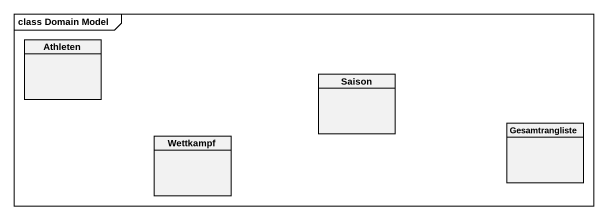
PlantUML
@startuml
mainframe class Domain Model
hide circle
hide empty members
class Athleten
class Saison
class Gesamtrangliste
class Wettkampf
@enduml
